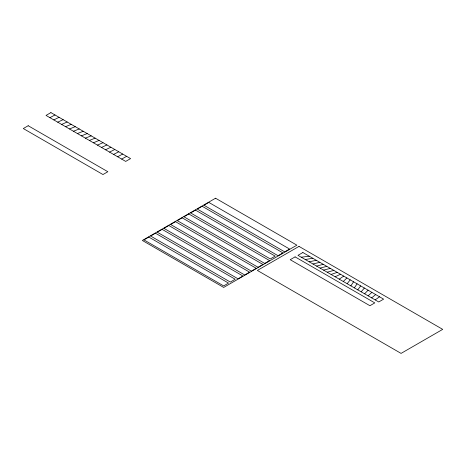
<?xml version="1.0" encoding="UTF-8"?>
<svg xmlns="http://www.w3.org/2000/svg" width="466" height="466" viewBox="0 0 466 466"><rect width="100%" height="100%" fill="white"/><g stroke="black" fill="none" stroke-linecap="round" stroke-linejoin="round"><path stroke-width="0.7" d="M354.364 287.883L357.078 283.817M350.857 285.862L353.589 281.802M357.777 289.858L360.678 285.897M347.17 283.736L350.199 279.845M361.179 291.821L364.354 288.017M364.622 293.807L368.099 290.178M343.285 281.487L346.92 277.952M368.111 295.823L371.885 292.368M371.641 297.861L375.701 294.57M375.188 299.906L379.528 296.778M339.242 279.151L343.704 276.093M121.667 159.087L126.636 156.32M117.636 156.762L122.686 154.042M49.926 117.671L54.988 114.956M113.605 154.432L118.743 151.765M53.829 119.919L59.06 117.304M109.568 152.102L114.805 149.487M105.532 149.772L110.867 147.215M335.136 276.781L340.489 274.241M57.732 122.174L63.126 119.651M101.495 147.442L106.93 144.943M61.64 124.434L67.18 121.993M97.458 145.112L102.998 142.678M93.427 142.782L99.066 140.406M65.56 126.694L71.222 124.329M89.402 140.458L95.128 138.134M69.498 128.966L75.247 126.653M85.394 138.146L91.185 135.851M73.447 131.249L79.255 128.966M81.399 135.839L87.224 133.567M77.414 133.538L83.251 131.272M331.087 274.445L337.215 272.354M327.219 272.214L333.837 270.402M316.612 266.092L323.293 264.309M320.09 268.096L326.812 266.342M323.573 270.111L330.347 268.387M312.989 264.001L319.81 262.306M309.191 261.805L316.338 260.296M305.247 259.527L312.832 258.269M301.228 257.209L309.273 256.218M28.181 125.727L23.3 128.546L102.969 174.54L107.85 171.721L28.181 125.727M50.911 112.603L46.029 115.422L125.698 161.417L130.579 158.597L50.911 112.603M215.554 198.219L142.357 240.479L223.686 287.435L296.889 245.174L215.554 198.219M148.823 237.078L143.947 239.891L223.651 285.908L228.526 283.095L148.823 237.078M155.493 233.227L150.611 236.041L230.315 282.058L235.196 279.245L155.493 233.227M162.162 229.377L157.281 232.196L238.044 278.819L242.926 276L162.162 229.377M168.832 225.527L163.95 228.346L244.714 274.969L249.59 272.15L168.832 225.527M175.501 221.676L170.62 224.49L251.384 271.119L256.259 268.3L175.501 221.676M182.171 217.826L177.29 220.645L258.053 267.268L262.929 264.449L182.171 217.826M188.835 213.976L183.954 216.795L264.717 263.418L269.598 260.605L188.835 213.976M195.51 210.125L190.629 212.939L270.297 258.933L275.179 256.119L195.51 210.125M202.18 206.275L197.299 209.088L278.056 255.718L282.938 252.898L202.18 206.275M208.844 202.425L203.962 205.238L284.726 251.867L289.607 249.048L208.844 202.425M299.009 246.398L257.372 270.437L401.069 353.397L442.7 329.363L299.009 246.398M295.095 256.882L290.213 259.702L369.922 305.719L374.798 302.9L295.095 256.882M302.871 252.52L297.99 255.339L378.747 301.968L383.629 299.149L302.871 252.52"/></g></svg>
